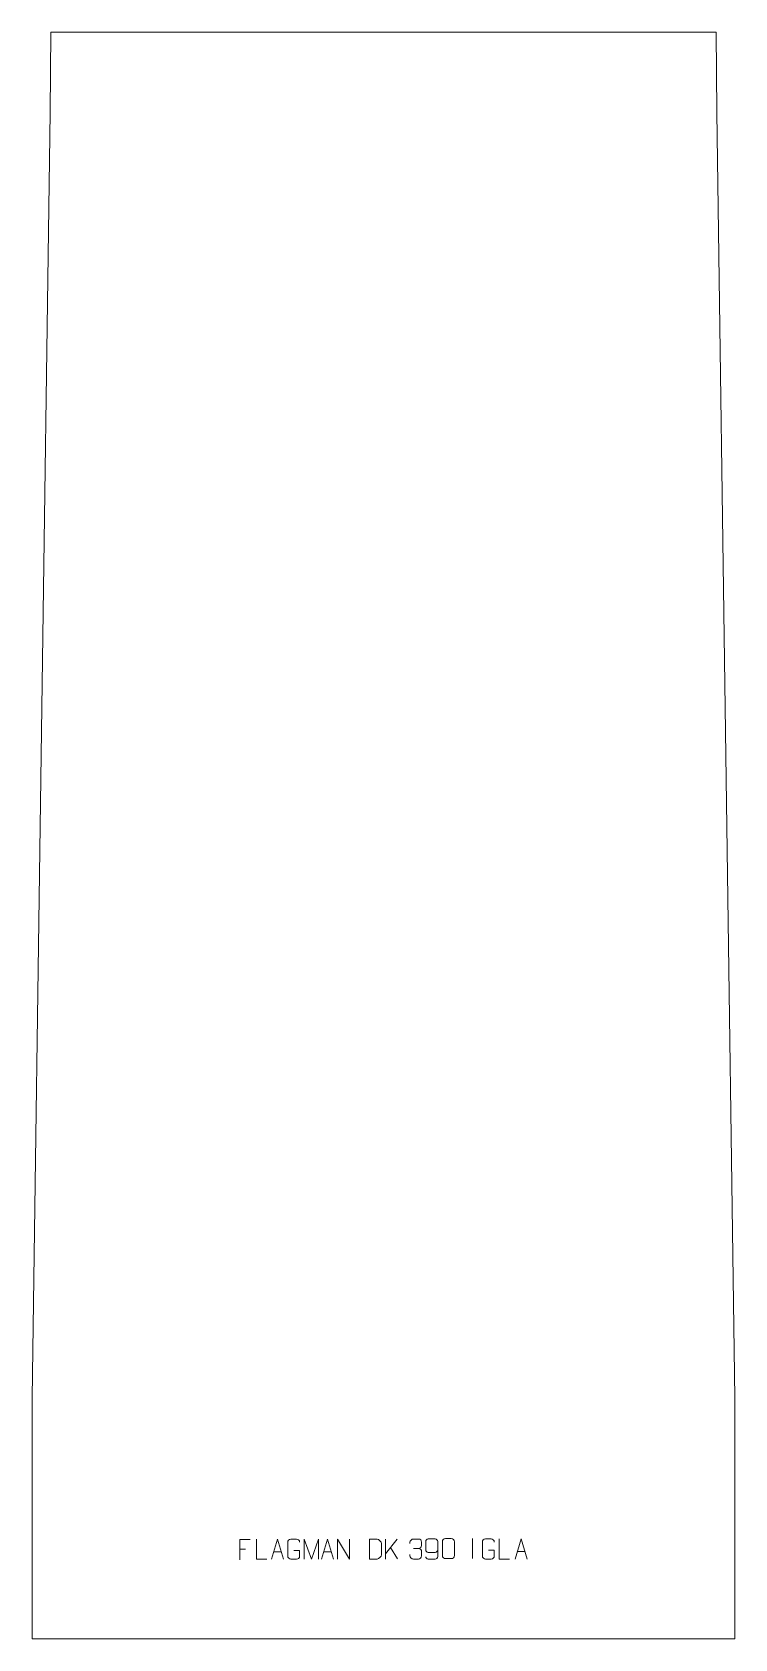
# Model space of a CAD drawing. Header units: millimetres. Extents: x -438 to 438, y -1700 to 300.
import ezdxf

# ---------------------------------------------------------------- set-up
doc = ezdxf.new("R2010")
doc.units = ezdxf.units.MM
doc.header["$MEASUREMENT"] = 0
doc.layers.add('layer 1', color=7, linetype='Continuous')

msp = doc.modelspace()

# ---------------------------------------------------------------- linework, layer by layer
at = {"layer": 'layer 1', "color": 242, "lineweight": 9}
msp.add_open_spline([(414.1674, 300.0001), (414.1674, 300.0001), (414.9994, 199.9999), (414.9994, 199.9999), (414.9994, 199.9999), (414.9994, 199.9999), (437.5002, -1399.9993), (437.5002, -1399.9993), (437.5002, -1399.9993), (437.5002, -1399.9993), (437.5002, -1699.9992), (437.5002, -1699.9992), (437.5002, -1699.9992), (437.5002, -1699.9992), (-437.5002, -1699.9992), (-437.5002, -1699.9992), (-437.5002, -1699.9992), (-437.5002, -1699.9992), (-437.5002, -1399.9993), (-437.5002, -1399.9993), (-437.5002, -1399.9993), (-437.5002, -1399.9993), (-414.9994, 199.9999), (-414.9994, 199.9999), (-414.9994, 199.9999), (-414.9994, 199.9999), (-414.1652, 300.0001), (-414.1652, 300.0001), (-414.1652, 300.0001), (-414.1652, 300.0001), (414.1674, 300.0001), (414.1674, 300.0001)], degree=3, knots=[0, 0, 0, 0, 0.111111111, 0.111111111, 0.111111111, 0.111111111, 0.222222222, 0.222222222, 0.222222222, 0.222222222, 0.333333333, 0.333333333, 0.333333333, 0.333333333, 0.444444444, 0.444444444, 0.444444444, 0.444444444, 0.555555556, 0.555555556, 0.555555556, 0.555555556, 0.666666667, 0.666666667, 0.666666667, 0.666666667, 0.777777778, 0.777777778, 0.777777778, 0.777777778, 1, 1, 1, 1], dxfattribs=at)
at = {"layer": 'layer 1', "color": 250, "lineweight": 9}
for points, knots in [([(-166.1257, -1576.4631), (-166.1257, -1576.4631), (-178.9997, -1576.4631), (-178.9997, -1576.4631), (-178.9997, -1576.4631), (-178.9997, -1576.4631), (-178.9997, -1601.4167), (-178.9997, -1601.4167)], [0, 0, 0, 0, 0.333333333, 0.333333333, 0.333333333, 0.333333333, 1, 1, 1, 1]), ([(-145.357, -1600.8196), (-145.357, -1600.8196), (-158.3061, -1600.8196), (-158.3061, -1600.8196), (-158.3061, -1600.8196), (-158.3061, -1600.8196), (-158.3061, -1575.866), (-158.3061, -1575.866)], [0, 0, 0, 0, 0.333333333, 0.333333333, 0.333333333, 0.333333333, 1, 1, 1, 1]), ([(-139.302, -1600.8195), (-139.302, -1600.8195), (-131.931, -1575.866), (-131.931, -1575.866), (-131.931, -1575.866), (-131.931, -1575.866), (-124.3611, -1600.8195), (-124.3611, -1600.8195)], [0, 0, 0, 0, 0.333333333, 0.333333333, 0.333333333, 0.333333333, 1, 1, 1, 1]), ([(-111.5766, -1589.8338), (-111.5766, -1589.8338), (-104.4085, -1589.8338), (-104.4085, -1589.8338), (-104.4085, -1589.8338), (-104.4085, -1589.8338), (-104.4085, -1597.0019), (-104.4085, -1597.0019), (-104.4085, -1597.0019), (-104.5482, -1599.3253), (-106.2254, -1600.8049), (-108.3732, -1600.8157), (-108.3732, -1600.8157), (-110.705, -1600.8153), (-113.037, -1600.8153), (-115.3685, -1600.8157), (-115.3685, -1600.8157), (-117.2934, -1600.9211), (-119.2656, -1599.0366), (-119.2544, -1597.0193), (-119.2544, -1597.0193), (-119.254, -1591.2492), (-119.254, -1585.4795), (-119.2544, -1579.7102), (-119.2544, -1579.7102), (-119.2502, -1577.5721), (-117.5034, -1575.8529), (-115.3511, -1575.8663), (-115.3511, -1575.8663), (-113.0254, -1575.8663), (-110.6993, -1575.8663), (-108.3732, -1575.8663), (-108.3732, -1575.8663), (-106.4265, -1575.8309), (-104.4351, -1577.3224), (-104.4085, -1579.7601)], [0, 0, 0, 0, 0.1, 0.1, 0.1, 0.1, 0.2, 0.2, 0.2, 0.2, 0.3, 0.3, 0.3, 0.3, 0.4, 0.4, 0.4, 0.4, 0.5, 0.5, 0.5, 0.5, 0.6, 0.6, 0.6, 0.6, 0.7, 0.7, 0.7, 0.7, 0.8, 0.8, 0.8, 0.8, 1, 1, 1, 1]), ([(-98.674, -1600.8217), (-98.674, -1600.8217), (-98.674, -1575.8638), (-98.674, -1575.8638), (-98.674, -1575.8638), (-98.674, -1575.8638), (-89.7489, -1600.8217), (-89.7489, -1600.8217), (-89.7489, -1600.8217), (-89.7489, -1600.8217), (-80.989, -1575.8643), (-80.989, -1575.8643), (-80.989, -1575.8643), (-80.989, -1575.8643), (-80.989, -1600.8217), (-80.989, -1600.8217)], [0, 0, 0, 0, 0.2, 0.2, 0.2, 0.2, 0.4, 0.4, 0.4, 0.4, 0.6, 0.6, 0.6, 0.6, 1, 1, 1, 1]), ([(-77.302, -1600.8195), (-77.302, -1600.8195), (-69.931, -1575.866), (-69.931, -1575.866), (-69.931, -1575.866), (-69.931, -1575.866), (-62.3611, -1600.8195), (-62.3611, -1600.8195)], [0, 0, 0, 0, 0.333333333, 0.333333333, 0.333333333, 0.333333333, 1, 1, 1, 1]), ([(-57.159, -1600.8195), (-57.159, -1600.8195), (-57.159, -1575.866), (-57.159, -1575.866), (-57.159, -1575.866), (-57.159, -1575.866), (-42.5042, -1600.8195), (-42.5042, -1600.8195), (-42.5042, -1600.8195), (-42.5042, -1600.8195), (-42.5042, -1575.866), (-42.5042, -1575.866)], [0, 0, 0, 0, 0.25, 0.25, 0.25, 0.25, 0.5, 0.5, 0.5, 0.5, 1, 1, 1, 1]), ([(-17.3498, -1600.6269), (-15.018, -1600.6265), (-10.0678, -1600.6505), (-7.7363, -1600.6508), (-7.7363, -1600.6508), (-5.8113, -1600.7562), (-2.4927, -1597.2146), (-2.5039, -1595.1973), (-2.5039, -1595.1973), (-2.5043, -1589.4272), (-2.5043, -1587.2575), (-2.5039, -1581.4882), (-2.5039, -1581.4882), (-2.5082, -1579.3501), (-5.8827, -1575.69), (-8.0351, -1575.7035), (-8.0351, -1575.7035), (-10.3608, -1575.7035), (-15.0851, -1575.7035), (-17.4112, -1575.7035), (-17.4112, -1575.7035), (-17.4108, -1581.4504), (-17.3495, -1594.8796), (-17.3498, -1600.6269)], [0, 0, 0, 0, 0.142857143, 0.142857143, 0.142857143, 0.142857143, 0.285714286, 0.285714286, 0.285714286, 0.285714286, 0.428571429, 0.428571429, 0.428571429, 0.428571429, 0.571428571, 0.571428571, 0.571428571, 0.571428571, 0.714285714, 0.714285714, 0.714285714, 0.714285714, 1, 1, 1, 1]), ([(32.6778, -1581.3858), (32.6778, -1581.3858), (32.6778, -1579.5286), (32.6778, -1579.5286), (32.6778, -1579.5286), (32.6635, -1577.7867), (35.328, -1575.6686), (37.3871, -1575.6913), (37.3871, -1575.6913), (39.4512, -1575.6913), (41.5152, -1575.6913), (43.5789, -1575.6913), (43.5789, -1575.6913), (45.7734, -1575.6825), (47.3717, -1577.5293), (47.4161, -1579.4414), (47.4161, -1579.4414), (47.4157, -1580.8765), (47.4157, -1582.3116), (47.4161, -1583.7471), (47.4161, -1583.7471), (47.3675, -1585.4006), (45.7649, -1587.6306), (43.5666, -1587.6206), (43.5666, -1587.6206), (45.7703, -1587.6318), (47.3783, -1589.435), (47.4323, -1591.4945), (47.4323, -1591.4945), (47.4319, -1593.2792), (47.4319, -1595.0639), (47.4323, -1596.849), (47.4323, -1596.849), (47.4424, -1598.9104), (45.3875, -1600.6735), (43.5666, -1600.6654), (43.5666, -1600.6654), (41.5013, -1600.6651), (39.4361, -1600.6651), (37.3705, -1600.6654), (37.3705, -1600.6654), (35.2019, -1600.6539), (32.6709, -1598.2537), (32.6523, -1596.7919), (32.6523, -1596.7919), (32.6523, -1596.7919), (32.6523, -1594.8833), (32.6523, -1594.8833)], [0, 0, 0, 0, 0.076923077, 0.076923077, 0.076923077, 0.076923077, 0.153846154, 0.153846154, 0.153846154, 0.153846154, 0.230769231, 0.230769231, 0.230769231, 0.230769231, 0.307692308, 0.307692308, 0.307692308, 0.307692308, 0.384615385, 0.384615385, 0.384615385, 0.384615385, 0.461538462, 0.461538462, 0.461538462, 0.461538462, 0.538461538, 0.538461538, 0.538461538, 0.538461538, 0.615384615, 0.615384615, 0.615384615, 0.615384615, 0.692307692, 0.692307692, 0.692307692, 0.692307692, 0.769230769, 0.769230769, 0.769230769, 0.769230769, 0.846153846, 0.846153846, 0.846153846, 0.846153846, 1, 1, 1, 1]), ([(52.6124, -1597.719), (52.6365, -1599.0585), (53.9927, -1600.7118), (55.5646, -1600.6774), (55.5646, -1600.6774), (58.5494, -1600.6771), (61.5346, -1600.6771), (64.52, -1600.6774), (64.52, -1600.6774), (65.7391, -1600.6924), (67.4673, -1599.2548), (67.4723, -1597.719), (67.4723, -1597.719), (67.472, -1591.3586), (67.472, -1584.9978), (67.4723, -1578.637), (67.4723, -1578.637), (67.4676, -1577.4741), (65.7391, -1575.703), (64.52, -1575.6786), (64.52, -1575.6786), (61.5346, -1575.6789), (58.5494, -1575.6789), (55.5646, -1575.6786), (55.5646, -1575.6786), (54.2865, -1575.7224), (52.6168, -1577.3369), (52.6124, -1578.637), (52.6124, -1578.637), (52.6124, -1582.2204), (52.6124, -1585.8034), (52.6124, -1589.3862), (52.6124, -1589.3862), (52.6509, -1590.8644), (54.2336, -1592.2973), (55.5646, -1592.2952), (55.5646, -1592.2952), (58.5494, -1592.2955), (61.5346, -1592.2955), (64.52, -1592.2952), (64.52, -1592.2952), (65.8495, -1592.3002), (67.4925, -1590.793), (67.4508, -1589.3644)], [0, 0, 0, 0, 0.083333333, 0.083333333, 0.083333333, 0.083333333, 0.166666667, 0.166666667, 0.166666667, 0.166666667, 0.25, 0.25, 0.25, 0.25, 0.333333333, 0.333333333, 0.333333333, 0.333333333, 0.416666667, 0.416666667, 0.416666667, 0.416666667, 0.5, 0.5, 0.5, 0.5, 0.583333333, 0.583333333, 0.583333333, 0.583333333, 0.666666667, 0.666666667, 0.666666667, 0.666666667, 0.75, 0.75, 0.75, 0.75, 0.833333333, 0.833333333, 0.833333333, 0.833333333, 1, 1, 1, 1]), ([(77.233, -1575.1317), (79.5991, -1575.1317), (81.9656, -1575.1317), (84.3321, -1575.1317), (84.3321, -1575.1317), (86.3126, -1575.0961), (88.3386, -1576.5904), (88.3657, -1579.0325), (88.3657, -1579.0325), (88.3653, -1584.7899), (88.3653, -1590.5477), (88.3657, -1596.3059), (88.3657, -1596.3059), (88.2236, -1598.6335), (86.5172, -1600.1158), (84.3321, -1600.1266), (84.3321, -1600.1266), (81.9597, -1600.1262), (79.5873, -1600.1262), (77.2153, -1600.1266), (77.2153, -1600.1266), (75.2568, -1600.2322), (73.2504, -1598.3443), (73.2618, -1596.3233), (73.2618, -1596.3233), (73.2622, -1590.5427), (73.2622, -1584.7624), (73.2618, -1578.9826), (73.2618, -1578.9826), (73.2661, -1576.8406), (75.0432, -1575.1181), (77.233, -1575.1317)], [0, 0, 0, 0, 0.111111111, 0.111111111, 0.111111111, 0.111111111, 0.222222222, 0.222222222, 0.222222222, 0.222222222, 0.333333333, 0.333333333, 0.333333333, 0.333333333, 0.444444444, 0.444444444, 0.444444444, 0.444444444, 0.555555556, 0.555555556, 0.555555556, 0.555555556, 0.666666667, 0.666666667, 0.666666667, 0.666666667, 0.777777778, 0.777777778, 0.777777778, 0.777777778, 1, 1, 1, 1]), ([(130.8137, -1589.631), (130.8137, -1589.631), (137.9818, -1589.631), (137.9818, -1589.631), (137.9818, -1589.631), (137.9818, -1589.631), (137.9818, -1596.7991), (137.9818, -1596.7991), (137.9818, -1596.7991), (137.8421, -1599.1225), (136.1649, -1600.6021), (134.0171, -1600.6129), (134.0171, -1600.6129), (131.6853, -1600.6125), (129.3533, -1600.6125), (127.0218, -1600.6129), (127.0218, -1600.6129), (125.0969, -1600.7183), (123.1247, -1598.8338), (123.1359, -1596.8165), (123.1359, -1596.8165), (123.1363, -1591.0464), (123.1363, -1585.2767), (123.1359, -1579.5074), (123.1359, -1579.5074), (123.1401, -1577.3693), (124.8869, -1575.6501), (127.0392, -1575.6635), (127.0392, -1575.6635), (129.3649, -1575.6635), (131.691, -1575.6635), (134.0171, -1575.6635), (134.0171, -1575.6635), (135.9638, -1575.6281), (137.9552, -1577.1196), (137.9818, -1579.5573)], [0, 0, 0, 0, 0.1, 0.1, 0.1, 0.1, 0.2, 0.2, 0.2, 0.2, 0.3, 0.3, 0.3, 0.3, 0.4, 0.4, 0.4, 0.4, 0.5, 0.5, 0.5, 0.5, 0.6, 0.6, 0.6, 0.6, 0.7, 0.7, 0.7, 0.7, 0.8, 0.8, 0.8, 0.8, 1, 1, 1, 1]), ([(157.0333, -1600.6168), (157.0333, -1600.6168), (144.0842, -1600.6168), (144.0842, -1600.6168), (144.0842, -1600.6168), (144.0842, -1600.6168), (144.0842, -1575.6632), (144.0842, -1575.6632)], [0, 0, 0, 0, 0.333333333, 0.333333333, 0.333333333, 0.333333333, 1, 1, 1, 1]), ([(164.0013, -1600.6167), (164.0013, -1600.6167), (171.3723, -1575.6632), (171.3723, -1575.6632), (171.3723, -1575.6632), (171.3723, -1575.6632), (178.9422, -1600.6167), (178.9422, -1600.6167)], [0, 0, 0, 0, 0.333333333, 0.333333333, 0.333333333, 0.333333333, 1, 1, 1, 1])]:
    msp.add_open_spline(points, degree=3, knots=knots, dxfattribs=at)
for points in [[(2.6917, -1575.7015), (2.6917, -1575.7015), (2.6917, -1600.6551), (2.6917, -1600.6551)], [(17.0679, -1575.7015), (17.0679, -1575.7015), (2.6917, -1594.3412), (2.6917, -1594.3412)], [(110.8137, -1575.1439), (110.8137, -1575.1439), (110.8137, -1600.118), (110.8137, -1600.118)], [(-178.9997, -1588.3428), (-178.9997, -1588.3428), (-171.8316, -1588.3428), (-171.8316, -1588.3428)], [(-136.5794, -1591.5701), (-136.5794, -1591.5701), (-127.0837, -1591.5701), (-127.0837, -1591.5701)], [(-74.5794, -1591.5701), (-74.5794, -1591.5701), (-65.0837, -1591.5701), (-65.0837, -1591.5701)], [(17.3932, -1600.5593), (17.3932, -1600.5593), (8.9227, -1586.2457), (8.9227, -1586.2457)], [(37.3875, -1587.631), (37.3875, -1587.631), (43.5839, -1587.631), (43.5839, -1587.631)], [(166.7239, -1591.3673), (166.7239, -1591.3673), (176.2196, -1591.3673), (176.2196, -1591.3673)]]:
    msp.add_open_spline(points, degree=3, dxfattribs=at)

doc.saveas('drawing.dxf')
